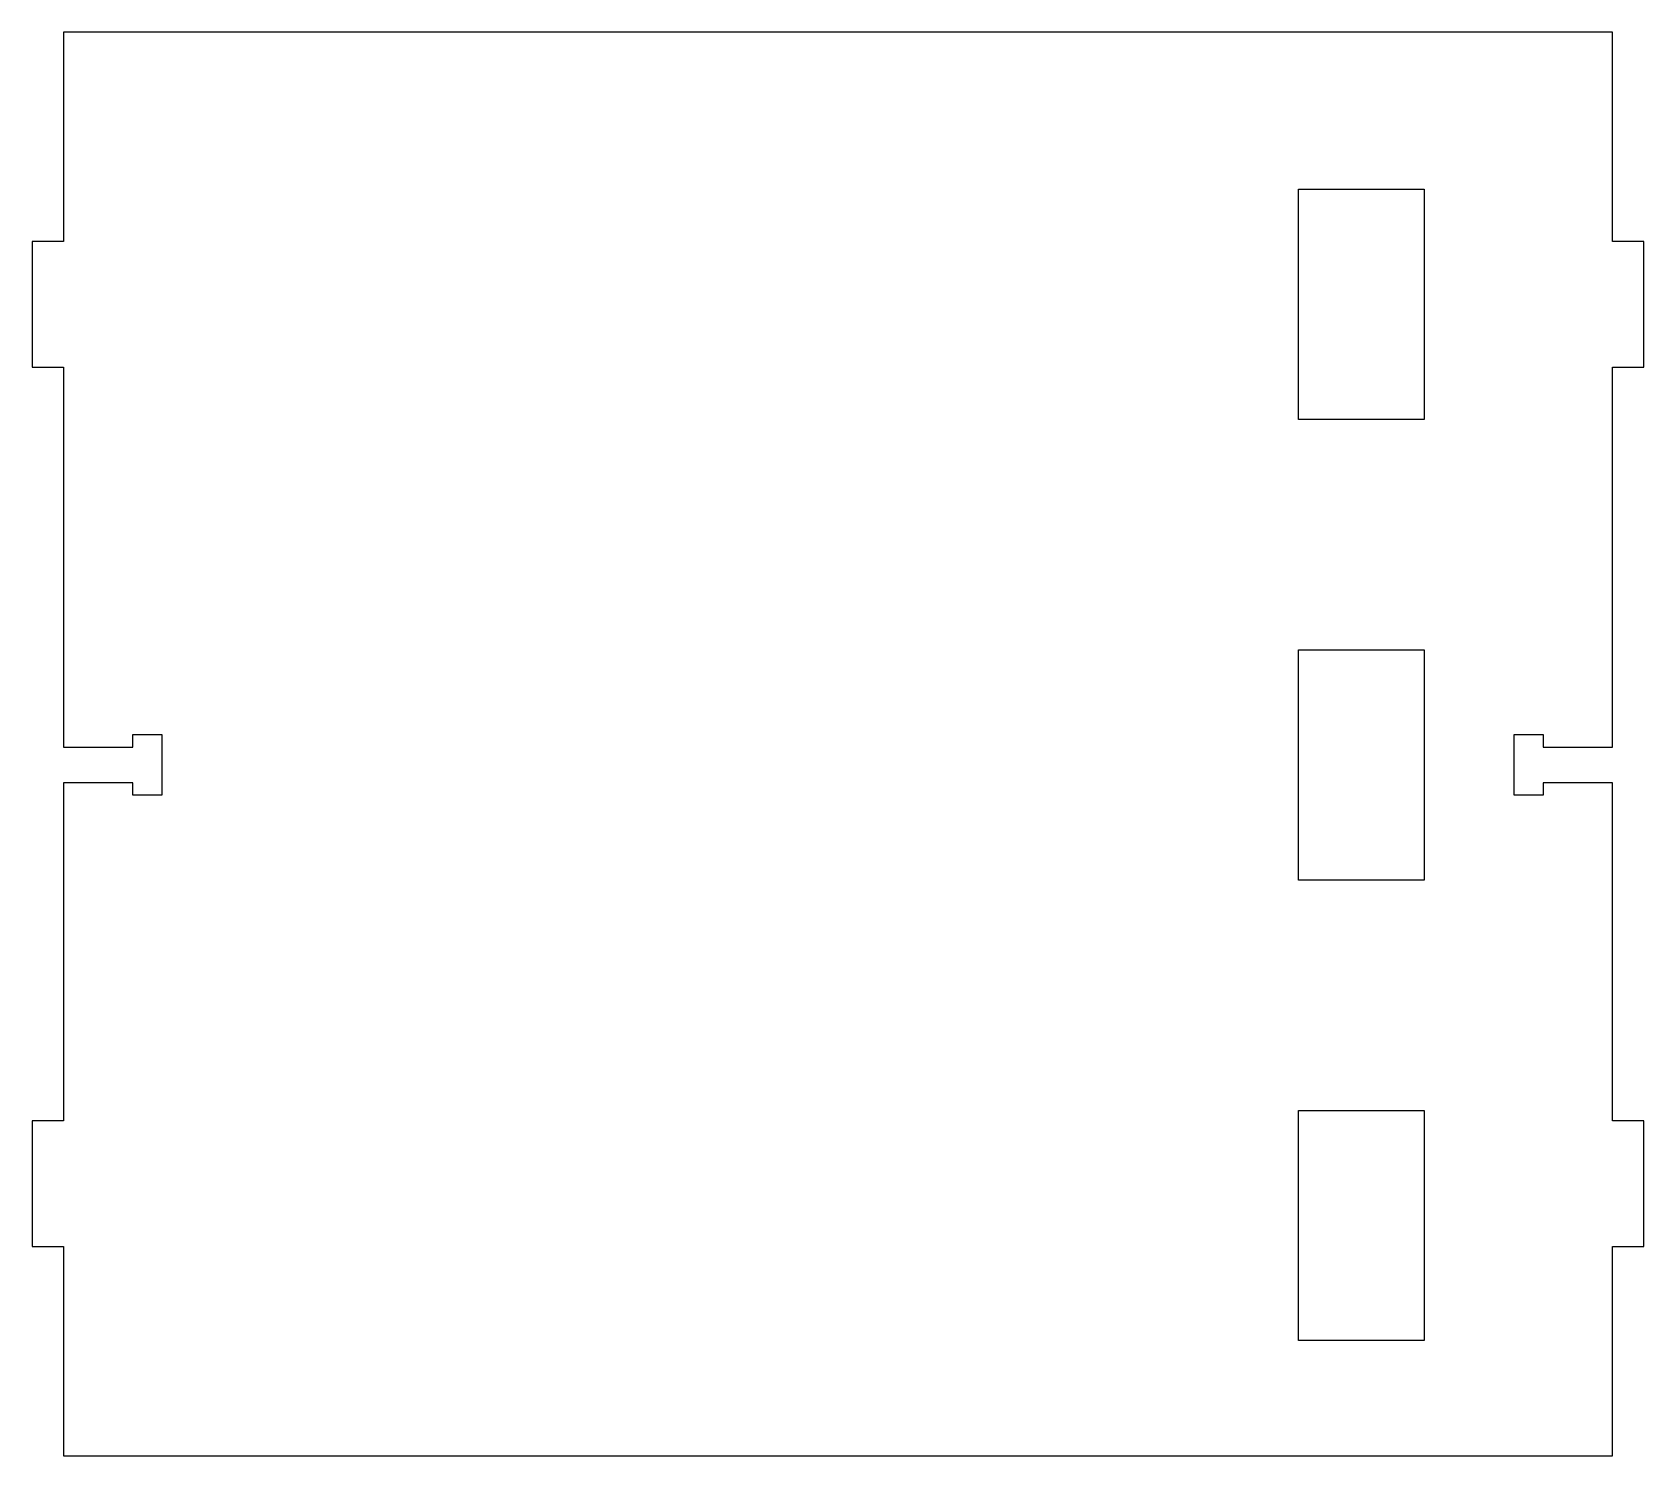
# Model space of a CAD drawing. Header units: metres. Extents: x 1 to 155, y 0 to 136.
import ezdxf

# ---------------------------------------------------------------- set-up
doc = ezdxf.new("R2010")
doc.units = ezdxf.units.M

msp = doc.modelspace()

# ---------------------------------------------------------------- linework, layer by layer
for p, q in [((152, 136), (4, 136)), ((4, 136), (4, 116)), ((152, 116), (152, 136)), ((122, 99), (122, 121)), ((122, 121), (134, 121)), ((134, 121), (134, 99)), ((4, 116), (1, 116)), ((1, 116), (1, 104)), ((155, 116), (152, 116)), ((155, 104), (155, 116)), ((1, 104), (4, 104)), ((4, 104), (4, 67.7)), ((152, 67.7), (152, 104)), ((152, 104), (155, 104)), ((134, 99), (122, 99)), ((122, 55), (122, 77)), ((122, 77), (134, 77)), ((134, 77), (134, 55)), ((10.6, 67.7), (10.6, 68.9)), ((10.6, 68.9), (13.4, 68.9)), ((13.4, 68.9), (13.4, 63.1)), ((142.6, 63.1), (142.6, 68.9)), ((142.6, 68.9), (145.4, 68.9)), ((145.4, 68.9), (145.4, 67.7)), ((4, 67.7), (10.6, 67.7)), ((145.4, 67.7), (152, 67.7)), ((10.6, 64.3), (4, 64.3)), ((4, 64.3), (4, 32)), ((10.6, 63.1), (10.6, 64.3)), ((152, 64.3), (145.4, 64.3)), ((145.4, 64.3), (145.4, 63.1)), ((152, 32), (152, 64.3)), ((13.4, 63.1), (10.6, 63.1)), ((145.4, 63.1), (142.6, 63.1)), ((134, 55), (122, 55)), ((122, 11), (122, 33)), ((122, 33), (134, 33)), ((134, 33), (134, 11)), ((4, 32), (1, 32)), ((1, 32), (1, 20)), ((155, 32), (152, 32)), ((155, 20), (155, 32)), ((1, 20), (4, 20)), ((4, 20), (4, 0)), ((152, 20), (155, 20)), ((152, 0), (152, 20)), ((134, 11), (122, 11)), ((4, 0), (152, 0))]:
    msp.add_line(p, q)

doc.saveas('drawing.dxf')
